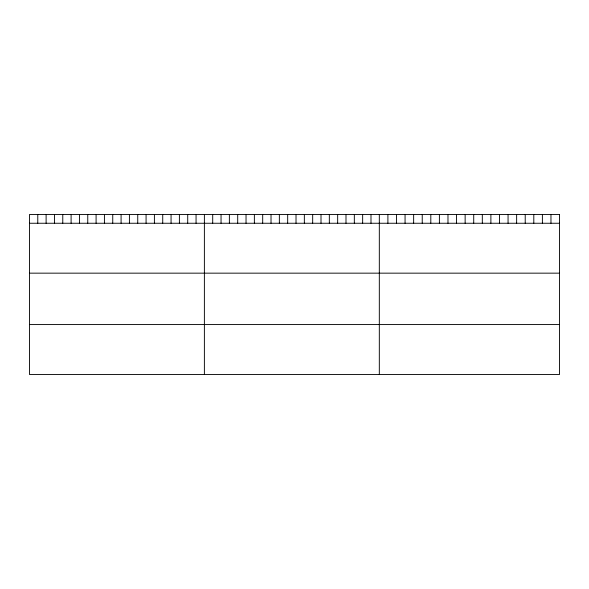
<?xml version="1.0" encoding="UTF-8"?>
<svg xmlns="http://www.w3.org/2000/svg" width="589" height="589" viewBox="0 0 589 589"><rect width="100%" height="100%" fill="white"/><g stroke="black" fill="none" stroke-linecap="round" stroke-linejoin="round"><path stroke-width="0.88" d="M29.45 223.253L559.55 223.253M29.45 273.156L559.55 273.156M29.45 324.568L559.55 324.568M550.965 214.529L550.965 223.253M542.388 214.529L542.388 223.253M533.803 214.529L533.803 223.253M525.219 214.529L525.219 223.253M516.634 214.529L516.634 223.253M508.057 214.529L508.057 223.253M499.472 214.529L499.472 223.253M490.887 214.529L490.887 223.253M482.31 214.529L482.31 223.253M473.725 214.529L473.725 223.253M465.141 214.529L465.141 223.253M456.556 214.529L456.556 223.253M447.979 214.529L447.979 223.253M439.394 214.529L439.394 223.253M430.809 214.529L430.809 223.253M422.232 214.529L422.232 223.253M413.647 214.529L413.647 223.253M405.063 214.529L405.063 223.253M396.478 214.529L396.478 223.253M387.901 214.529L387.901 223.253M379.316 214.529L379.316 374.471M370.989 214.529L370.989 223.253M362.655 214.529L362.655 223.253M354.328 214.529L354.328 223.253M345.993 214.529L345.993 223.253M337.666 214.529L337.666 223.253M329.332 214.529L329.332 223.253M321.005 214.529L321.005 223.253M312.678 214.529L312.678 223.253M304.344 214.529L304.344 223.253M296.017 214.529L296.017 223.253M287.682 214.529L287.682 223.253M279.355 214.529L279.355 223.253M271.021 214.529L271.021 223.253M262.694 214.529L262.694 223.253M254.367 214.529L254.367 223.253M246.033 214.529L246.033 223.253M237.706 214.529L237.706 223.253M229.371 214.529L229.371 223.253M221.044 214.529L221.044 223.253M212.71 214.529L212.71 223.253M204.383 214.529L204.383 374.471M196.056 214.529L196.056 223.253M187.722 214.529L187.722 223.253M179.395 214.529L179.395 223.253M171.06 214.529L171.06 223.253M162.733 214.529L162.733 223.253M154.399 214.529L154.399 223.253M146.072 214.529L146.072 223.253M137.745 214.529L137.745 223.253M129.411 214.529L129.411 223.253M121.084 214.529L121.084 223.253M112.749 214.529L112.749 223.253M104.422 214.529L104.422 223.253M96.088 214.529L96.088 223.253M87.761 214.529L87.761 223.253M79.434 214.529L79.434 223.253M71.1 214.529L71.1 223.253M62.773 214.529L62.773 223.253M54.438 214.529L54.438 223.253M46.111 214.529L46.111 223.253M37.777 214.529L37.777 223.253M559.55 214.529L29.45 214.529L29.45 374.471L559.55 374.471L559.55 214.529"/></g></svg>
